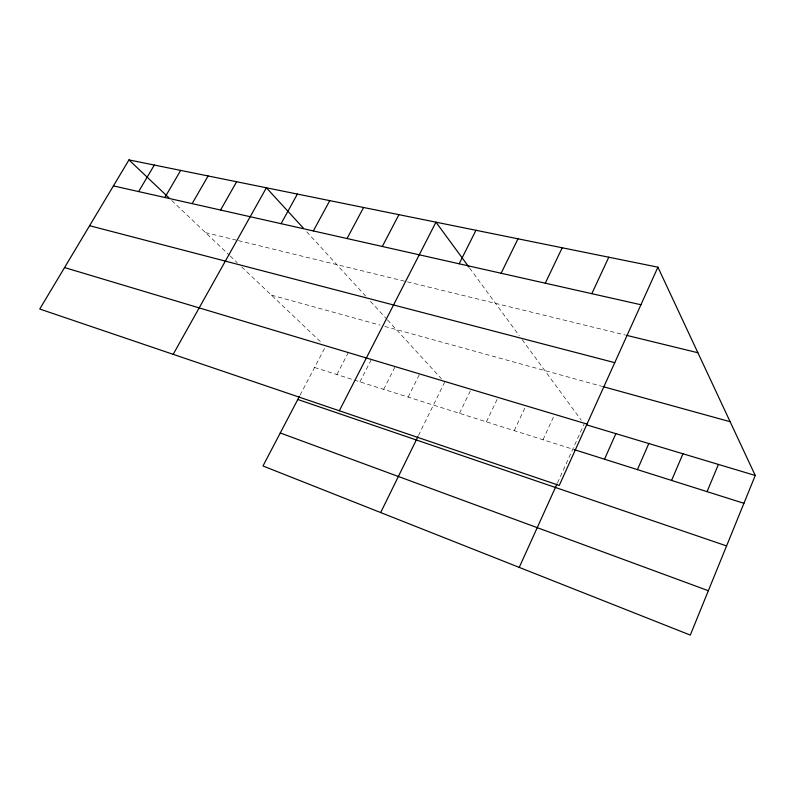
<?xml version="1.0" encoding="UTF-8"?>
<svg xmlns="http://www.w3.org/2000/svg" width="795" height="795" viewBox="0 0 795 795"><rect width="100%" height="100%" fill="white"/><g stroke="black" fill="none" stroke-linecap="round" stroke-linejoin="round"><path stroke-width="0.6" stroke-dasharray="3.98 2.98" d="M557.474 482.943L584.096 424.113M542.995 439.754L554.314 415.179M514.226 430.651L525.525 406.533M486.401 421.847L497.68 398.176M459.48 413.33L470.72 390.087M418.448 435.571L444.614 382.256M408.153 397.093L419.313 374.664M383.677 389.351L394.797 367.3M359.936 381.848L371.017 360.165M336.911 374.564L347.942 353.238M300.043 395.204L325.543 346.521M205.557 232.617L237.188 240.338M238.391 240.627L625.446 335.063M271.413 295.134L380.129 325.125M384.77 326.407L602.63 386.529M314.562 367.489L353.03 379.662M354.182 380.02L572.758 449.165M171.71 200.489L229.318 255.175M230.202 256.01L237.278 262.728M241.71 266.941L321.289 342.486M306.671 231.743L365.621 296.058M370.44 301.315L386.599 318.944M387.413 319.838L441.384 378.728M469.607 268.024L519.364 335.868M522.176 339.694L581.284 420.277"/><path stroke-width="1.19" d="M657.912 267.18L559.253 485.447L39.75 309.026L128.969 159.914L657.912 267.18L755.25 475.48L690.289 635.086L262.976 465.979L299.486 396.268M707.073 491.648L718.412 464.419M671.596 480.428L682.955 453.786M637.441 469.626L648.799 443.531M604.518 459.212L615.867 433.643M519.244 567.401L556.957 484.066M591.818 293.683L608.781 257.212M545.281 283.199L562.204 247.772M380.676 512.556L417.912 436.674M501.118 273.251L517.992 238.798M459.162 263.791L475.966 230.282M339.326 410.757L435.968 222.173L468.881 267.041M382.316 246.48L398.941 214.66M347.047 238.54L363.583 207.485M313.339 230.948L329.766 200.628M281.082 223.673L297.39 194.069M173.181 354.341L266.385 187.779L303.412 228.185M220.573 210.049L236.642 181.747M192.152 203.639L208.101 175.963M164.863 197.498L180.684 170.398M138.638 191.585L154.319 165.052M113.417 185.901L640.929 304.743M626.619 335.351L697.891 352.741M89.596 225.71L614.754 362.659M603.812 386.847L730.118 421.708M64.564 267.557L586.998 424.073M586.452 424.818L755.25 475.48M573.93 449.533L743.921 503.305M297.797 399.488L726.58 545.917M280.267 432.967L708.345 590.715M128.969 159.914L169.047 197.955"/></g></svg>
